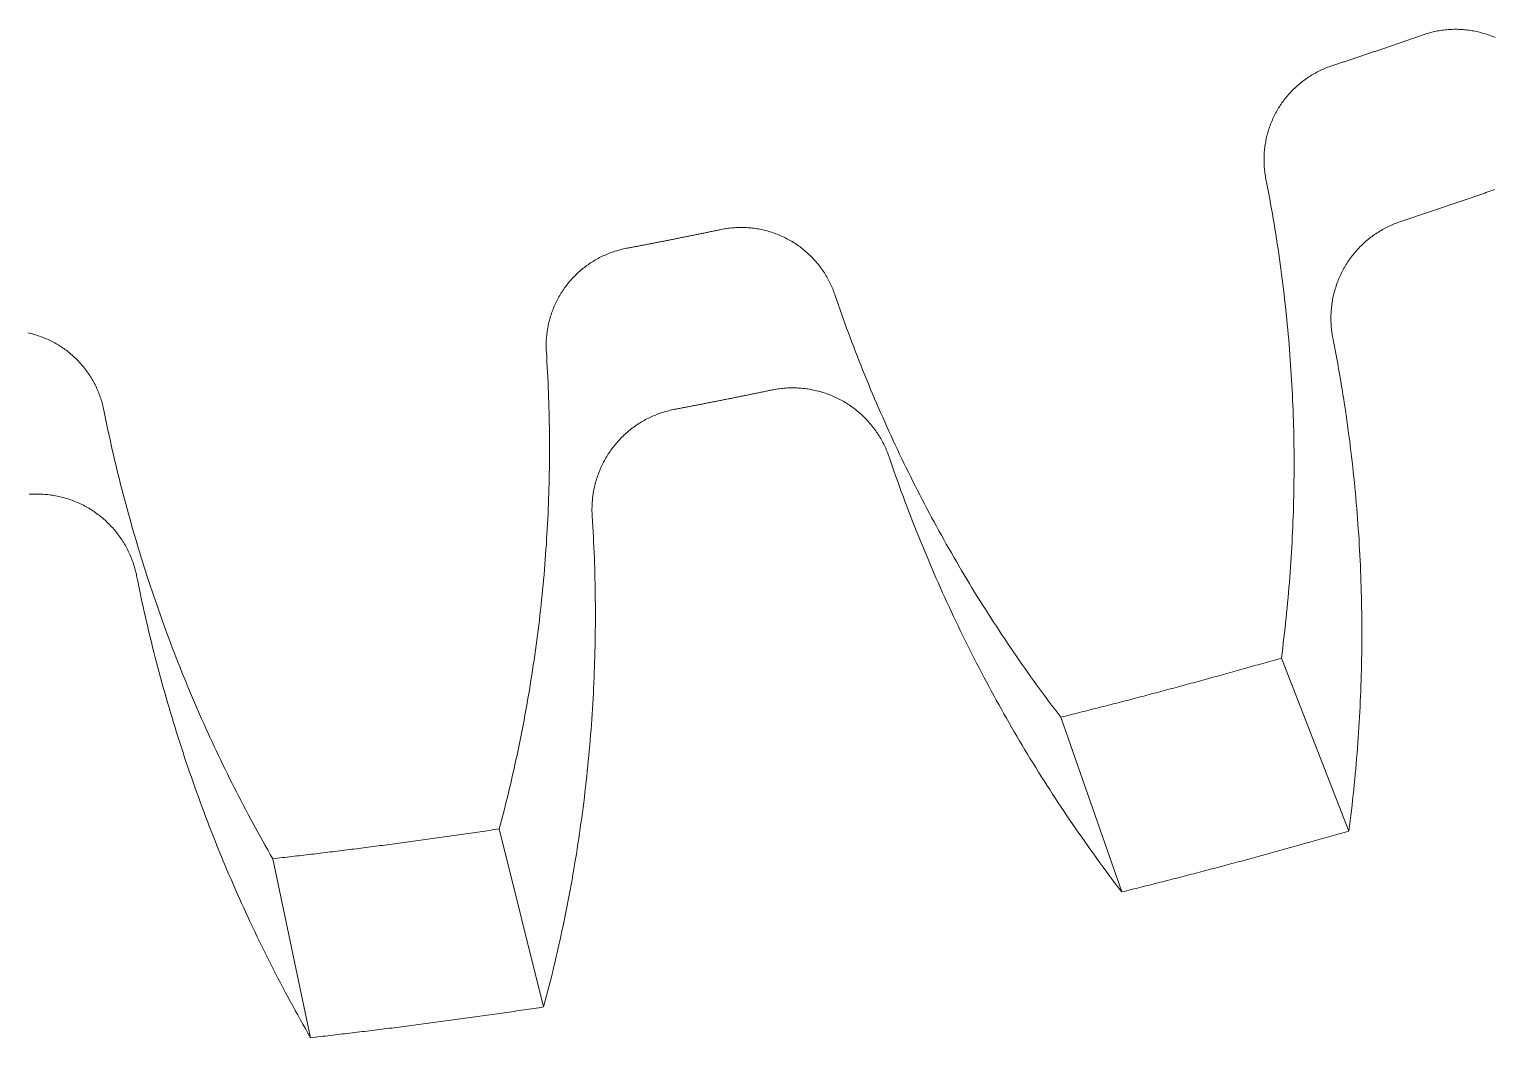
# Model space of a CAD drawing. Header units: millimetres. Extents: x 168.5 to 245.6, y 23.5 to 109.
# Drawn here: x 214.09 to 224.03, y 23.81 to 30.64 of the extents above; entities that cross this region are included whole.
import ezdxf

# ---------------------------------------------------------------- set-up
doc = ezdxf.new("R2010")
doc.units = ezdxf.units.MM
doc.layers.get('0').update_dxf_attribs({"true_color": 0xc2ced6})

# ---------------------------------------------------------------- blocks, each defined once
blk = doc.blocks.new('A$C346350F0')
at = {"color": 0, "linetype": 'Continuous', "lineweight": 0}
for p, q in [((15.5384, -39.8716), (15.9955, -41.0445)), ((14.0432, -40.2722), (14.4563, -41.4569)), ((10.2359, -41.0295), (10.537, -42.2364)), ((8.7012, -41.2315), (8.9571, -42.4444))]:
    blk.add_line(p, q, dxfattribs=at)
for points in [[(15.8809, -35.8577), (15.8875, -35.8555), (15.894, -35.8534), (15.9005, -35.8512), (15.907, -35.8491), (15.9136, -35.8469), (15.9201, -35.8447), (15.9266, -35.8426), (15.9331, -35.8404), (15.9396, -35.8382), (15.9462, -35.8361), (15.9527, -35.8339), (15.9592, -35.8318), (15.9657, -35.8296), (15.9723, -35.8274), (15.9788, -35.8252), (15.9853, -35.8231), (15.9918, -35.8209), (15.9983, -35.8187), (16.0049, -35.8166), (16.0114, -35.8144), (16.0179, -35.8122), (16.0244, -35.81), (16.0309, -35.8078), (16.0374, -35.8057), (16.044, -35.8035), (16.0505, -35.8013), (16.057, -35.7991), (16.0635, -35.7969), (16.07, -35.7947), (16.0765, -35.7926), (16.083, -35.7904), (16.0896, -35.7882), (16.0961, -35.786), (16.1026, -35.7838), (16.1091, -35.7816), (16.1156, -35.7794), (16.1221, -35.7772), (16.1286, -35.775), (16.1351, -35.7728), (16.1417, -35.7706), (16.1482, -35.7684), (16.1547, -35.7662), (16.1612, -35.764), (16.1677, -35.7618), (16.1742, -35.7596), (16.1807, -35.7574), (16.1872, -35.7552), (16.1937, -35.753), (16.2002, -35.7508), (16.2067, -35.7486), (16.2132, -35.7464), (16.2198, -35.7441), (16.2263, -35.7419), (16.2328, -35.7397), (16.2393, -35.7375), (16.2458, -35.7353), (16.2523, -35.7331), (16.2588, -35.7308), (16.2653, -35.7286), (16.2718, -35.7264), (16.2783, -35.7242), (16.2848, -35.7219), (16.2913, -35.7197), (16.2978, -35.7175), (16.3043, -35.7153), (16.3108, -35.713), (16.3173, -35.7108), (16.3238, -35.7086), (16.3303, -35.7063), (16.3368, -35.7041), (16.3433, -35.7019), (16.3498, -35.6996), (16.3563, -35.6974), (16.3628, -35.6951), (16.3693, -35.6929), (16.3758, -35.6907), (16.3823, -35.6884), (16.3888, -35.6862), (16.3953, -35.6839), (16.4017, -35.6817), (16.4082, -35.6794), (16.4147, -35.6772), (16.4212, -35.6749), (16.4277, -35.6727), (16.4342, -35.6704), (16.4407, -35.6682), (16.4472, -35.6659), (16.4537, -35.6637), (16.4602, -35.6614), (16.4667, -35.6591), (16.4732, -35.6569), (16.4796, -35.6546), (16.4861, -35.6524), (16.4926, -35.6501), (16.4991, -35.6478)], [(16.988, -35.6662), (16.9786, -35.6622), (16.9691, -35.6583), (16.9596, -35.6546), (16.95, -35.651), (16.9404, -35.6476), (16.9307, -35.6443), (16.921, -35.6412), (16.9112, -35.6382), (16.9014, -35.6354), (16.8916, -35.6327), (16.8817, -35.6301), (16.8717, -35.6277), (16.8617, -35.6255), (16.8517, -35.6234), (16.8417, -35.6215), (16.8316, -35.6197), (16.8215, -35.6181), (16.8114, -35.6166), (16.8013, -35.6153), (16.7911, -35.6141), (16.781, -35.6131), (16.7708, -35.6123), (16.7606, -35.6116), (16.7504, -35.611), (16.7402, -35.6107), (16.73, -35.6104), (16.7197, -35.6104), (16.7095, -35.6104), (16.6993, -35.6107), (16.6891, -35.6111), (16.6789, -35.6116), (16.6687, -35.6123), (16.6585, -35.6132), (16.6483, -35.6142), (16.6382, -35.6154), (16.628, -35.6167), (16.6179, -35.6182), (16.6078, -35.6198), (16.5978, -35.6216), (16.5878, -35.6236), (16.5777, -35.6257), (16.5678, -35.6279), (16.5578, -35.6303), (16.5479, -35.6328), (16.5381, -35.6355), (16.5283, -35.6384), (16.5185, -35.6414), (16.5088, -35.6445), (16.4991, -35.6478)], [(15.8809, -35.8577), (15.8712, -35.8609), (15.8616, -35.8644), (15.852, -35.8679), (15.8425, -35.8716), (15.8331, -35.8755), (15.8237, -35.8795), (15.8143, -35.8837), (15.805, -35.8879), (15.7958, -35.8924), (15.7867, -35.8969), (15.7776, -35.9016), (15.7686, -35.9065), (15.7597, -35.9115), (15.7509, -35.9166), (15.7421, -35.9218), (15.7334, -35.9272), (15.7248, -35.9327), (15.7163, -35.9384), (15.7078, -35.9442), (15.6995, -35.9501), (15.6913, -35.9561), (15.6831, -35.9623), (15.675, -35.9685), (15.6671, -35.9749), (15.6592, -35.9815), (15.6514, -35.9881), (15.6438, -35.9949), (15.6362, -36.0017), (15.6288, -36.0087), (15.6214, -36.0158), (15.6142, -36.023), (15.607, -36.0304), (15.6, -36.0378), (15.5931, -36.0453), (15.5863, -36.053), (15.5797, -36.0607), (15.5731, -36.0686), (15.5667, -36.0765), (15.5604, -36.0845), (15.5542, -36.0927), (15.5481, -36.1009), (15.5422, -36.1092), (15.5364, -36.1176), (15.5307, -36.1261), (15.5252, -36.1347), (15.5198, -36.1434), (15.5145, -36.1521), (15.5093, -36.161), (15.5043, -36.1699), (15.4994, -36.1788), (15.4947, -36.1879), (15.4901, -36.197), (15.4856, -36.2062), (15.4813, -36.2155), (15.4771, -36.2248), (15.4731, -36.2342), (15.4692, -36.2436), (15.4655, -36.2531), (15.4619, -36.2627), (15.4584, -36.2723), (15.4551, -36.282), (15.4519, -36.2917), (15.4489, -36.3015), (15.446, -36.3113), (15.4433, -36.3211), (15.4408, -36.331), (15.4384, -36.341), (15.4361, -36.3509), (15.434, -36.3609), (15.432, -36.371), (15.4302, -36.381), (15.4286, -36.3911), (15.4271, -36.4012), (15.4257, -36.4113), (15.4246, -36.4215), (15.4235, -36.4317), (15.4226, -36.4418), (15.4219, -36.452), (15.4214, -36.4622), (15.421, -36.4724), (15.4207, -36.4827), (15.4206, -36.4929), (15.4207, -36.5031), (15.4209, -36.5133), (15.4212, -36.5235), (15.4218, -36.5337), (15.4224, -36.5439), (15.4233, -36.5541), (15.4243, -36.5643), (15.4254, -36.5744), (15.4267, -36.5846), (15.4282, -36.5947), (15.4298, -36.6048), (15.4315, -36.6149), (15.4335, -36.6249)], [(15.5384, -39.8716), (15.5429, -39.8376), (15.5472, -39.8035), (15.5514, -39.7694), (15.5555, -39.7353), (15.5595, -39.7012), (15.5633, -39.667), (15.5671, -39.6329), (15.5707, -39.5987), (15.5742, -39.5646), (15.5776, -39.5304), (15.5809, -39.4962), (15.584, -39.462), (15.5871, -39.4278), (15.59, -39.3936), (15.5928, -39.3593), (15.5954, -39.3251), (15.598, -39.2908), (15.6005, -39.2566), (15.6028, -39.2223), (15.605, -39.188), (15.6071, -39.1537), (15.609, -39.1195), (15.6109, -39.0852), (15.6126, -39.0509), (15.6142, -39.0165), (15.6157, -38.9822), (15.6171, -38.9479), (15.6184, -38.9136), (15.6195, -38.8793), (15.6205, -38.8449), (15.6214, -38.8106), (15.6222, -38.7763), (15.6229, -38.7419), (15.6234, -38.7076), (15.6239, -38.6732), (15.6242, -38.6389), (15.6244, -38.6045), (15.6245, -38.5702), (15.6244, -38.5358), (15.6242, -38.5015), (15.624, -38.4671), (15.6236, -38.4328), (15.6231, -38.3985), (15.6224, -38.3641), (15.6217, -38.3298), (15.6208, -38.2954), (15.6198, -38.2611), (15.6187, -38.2268), (15.6175, -38.1924), (15.6161, -38.1581), (15.6146, -38.1238), (15.6131, -38.0895), (15.6114, -38.0552), (15.6095, -38.0209), (15.6076, -37.9866), (15.6055, -37.9523), (15.6034, -37.918), (15.6011, -37.8838), (15.5987, -37.8495), (15.5961, -37.8153), (15.5935, -37.781), (15.5907, -37.7468), (15.5878, -37.7125), (15.5848, -37.6783), (15.5817, -37.6441), (15.5785, -37.6099), (15.5751, -37.5757), (15.5716, -37.5416), (15.5681, -37.5074), (15.5643, -37.4733), (15.5605, -37.4391), (15.5566, -37.405), (15.5525, -37.3709), (15.5483, -37.3368), (15.544, -37.3027), (15.5396, -37.2687), (15.5351, -37.2346), (15.5304, -37.2006), (15.5257, -37.1666), (15.5208, -37.1326), (15.5158, -37.0986), (15.5107, -37.0646), (15.5054, -37.0307), (15.5001, -36.9968), (15.4946, -36.9629), (15.489, -36.929), (15.4833, -36.8951), (15.4775, -36.8613), (15.4715, -36.8274), (15.4655, -36.7936), (15.4593, -36.7598), (15.453, -36.7261), (15.4466, -36.6923), (15.4401, -36.6586), (15.4335, -36.6249)], [(16.3481, -36.9125), (16.3548, -36.9103), (16.3615, -36.9081), (16.3682, -36.9058), (16.375, -36.9036), (16.3817, -36.9014), (16.3884, -36.8992), (16.3951, -36.8969), (16.4018, -36.8947), (16.4085, -36.8925), (16.4153, -36.8903), (16.422, -36.888), (16.4287, -36.8858), (16.4354, -36.8836), (16.4421, -36.8813), (16.4488, -36.8791), (16.4555, -36.8769), (16.4622, -36.8746), (16.469, -36.8724), (16.4757, -36.8702), (16.4824, -36.8679), (16.4891, -36.8657), (16.4958, -36.8634), (16.5025, -36.8612), (16.5092, -36.859), (16.5159, -36.8567), (16.5226, -36.8545), (16.5293, -36.8522), (16.536, -36.85), (16.5427, -36.8477), (16.5495, -36.8455), (16.5562, -36.8432), (16.5629, -36.841), (16.5696, -36.8387), (16.5763, -36.8364), (16.583, -36.8342), (16.5897, -36.8319), (16.5964, -36.8297), (16.6031, -36.8274), (16.6098, -36.8251), (16.6165, -36.8229), (16.6232, -36.8206), (16.6299, -36.8183), (16.6366, -36.8161), (16.6433, -36.8138), (16.65, -36.8115), (16.6567, -36.8093), (16.6634, -36.807), (16.6701, -36.8047), (16.6768, -36.8024), (16.6835, -36.8002), (16.6902, -36.7979), (16.6969, -36.7956), (16.7036, -36.7933), (16.7103, -36.7911), (16.717, -36.7888), (16.7237, -36.7865), (16.7304, -36.7842), (16.7371, -36.7819), (16.7438, -36.7796), (16.7504, -36.7773), (16.7571, -36.7751), (16.7638, -36.7728), (16.7705, -36.7705), (16.7772, -36.7682), (16.7839, -36.7659), (16.7906, -36.7636), (16.7973, -36.7613), (16.804, -36.759), (16.8107, -36.7567), (16.8174, -36.7544), (16.824, -36.7521), (16.8307, -36.7498), (16.8374, -36.7475), (16.8441, -36.7452), (16.8508, -36.7429), (16.8575, -36.7406), (16.8642, -36.7383), (16.8709, -36.7359), (16.8775, -36.7336), (16.8842, -36.7313), (16.8909, -36.729), (16.8976, -36.7267), (16.9043, -36.7244), (16.911, -36.7221), (16.9177, -36.7197), (16.9243, -36.7174), (16.931, -36.7151), (16.9377, -36.7128), (16.9444, -36.7104), (16.9511, -36.7081), (16.9577, -36.7058), (16.9644, -36.7035), (16.9711, -36.7011), (16.9778, -36.6988), (16.9845, -36.6965)], [(12.5108, -37.408), (12.5075, -37.3983), (12.504, -37.3887), (12.5003, -37.3792), (12.4965, -37.3697), (12.4926, -37.3602), (12.4885, -37.3509), (12.4843, -37.3416), (12.4799, -37.3323), (12.4754, -37.3232), (12.4707, -37.3141), (12.466, -37.305), (12.461, -37.2961), (12.456, -37.2872), (12.4508, -37.2784), (12.4455, -37.2697), (12.44, -37.261), (12.4344, -37.2525), (12.4287, -37.244), (12.4228, -37.2356), (12.4169, -37.2273), (12.4108, -37.2192), (12.4045, -37.211), (12.3982, -37.203), (12.3917, -37.1951), (12.3851, -37.1873), (12.3784, -37.1796), (12.3716, -37.172), (12.3646, -37.1645), (12.3576, -37.1571), (12.3504, -37.1498), (12.3431, -37.1426), (12.3358, -37.1356), (12.3283, -37.1286), (12.3207, -37.1218), (12.313, -37.1151), (12.3052, -37.1085), (12.2973, -37.102), (12.2893, -37.0956), (12.2812, -37.0894), (12.273, -37.0833), (12.2647, -37.0773), (12.2563, -37.0714), (12.2479, -37.0657), (12.2393, -37.0601), (12.2307, -37.0546), (12.222, -37.0493), (12.2132, -37.0441), (12.2043, -37.039), (12.1954, -37.0341), (12.1863, -37.0293), (12.1772, -37.0246), (12.1681, -37.0201), (12.1588, -37.0157), (12.1495, -37.0115), (12.1402, -37.0074), (12.1308, -37.0034), (12.1213, -36.9996), (12.1117, -36.996), (12.1021, -36.9924), (12.0925, -36.9891), (12.0828, -36.9859), (12.0731, -36.9828), (12.0633, -36.9798), (12.0534, -36.9771), (12.0436, -36.9744), (12.0336, -36.972), (12.0237, -36.9696), (12.0137, -36.9675), (12.0037, -36.9654), (11.9936, -36.9636), (11.9836, -36.9619), (11.9735, -36.9603), (11.9633, -36.9589), (11.9532, -36.9576), (11.943, -36.9565), (11.9329, -36.9556), (11.9227, -36.9548), (11.9125, -36.9542), (11.9023, -36.9537), (11.8921, -36.9534), (11.8818, -36.9532), (11.8716, -36.9532), (11.8614, -36.9534), (11.8512, -36.9537), (11.841, -36.9541), (11.8308, -36.9547), (11.8206, -36.9555), (11.8104, -36.9564), (11.8002, -36.9575), (11.7901, -36.9587), (11.78, -36.9601), (11.7699, -36.9617), (11.7598, -36.9634), (11.7497, -36.9652), (11.7397, -36.9672)], [(16.3481, -36.9125), (16.3381, -36.9159), (16.3282, -36.9194), (16.3184, -36.9231), (16.3086, -36.9269), (16.2988, -36.9308), (16.2891, -36.935), (16.2795, -36.9392), (16.27, -36.9436), (16.2605, -36.9482), (16.2511, -36.9529), (16.2417, -36.9578), (16.2325, -36.9627), (16.2233, -36.9679), (16.2142, -36.9731), (16.2052, -36.9785), (16.1962, -36.9841), (16.1874, -36.9898), (16.1786, -36.9956), (16.1699, -37.0015), (16.1613, -37.0076), (16.1528, -37.0138), (16.1444, -37.0201), (16.1361, -37.0266), (16.1279, -37.0332), (16.1198, -37.0399), (16.1118, -37.0467), (16.104, -37.0537), (16.0962, -37.0608), (16.0885, -37.068), (16.0809, -37.0753), (16.0735, -37.0827), (16.0661, -37.0903), (16.0589, -37.0979), (16.0518, -37.1057), (16.0448, -37.1135), (16.038, -37.1215), (16.0312, -37.1296), (16.0246, -37.1377), (16.0181, -37.146), (16.0117, -37.1544), (16.0055, -37.1629), (15.9994, -37.1714), (15.9934, -37.1801), (15.9876, -37.1888), (15.9819, -37.1977), (15.9763, -37.2066), (15.9709, -37.2156), (15.9656, -37.2247), (15.9604, -37.2339), (15.9554, -37.2431), (15.9505, -37.2524), (15.9458, -37.2618), (15.9412, -37.2713), (15.9367, -37.2808), (15.9324, -37.2904), (15.9283, -37.3001), (15.9243, -37.3098), (15.9204, -37.3196), (15.9167, -37.3294), (15.9131, -37.3393), (15.9097, -37.3493), (15.9065, -37.3593), (15.9034, -37.3693), (15.9004, -37.3794), (15.8976, -37.3896), (15.895, -37.3998), (15.8925, -37.41), (15.8902, -37.4202), (15.888, -37.4305), (15.886, -37.4409), (15.8841, -37.4512), (15.8824, -37.4616), (15.8809, -37.472), (15.8795, -37.4824), (15.8783, -37.4929), (15.8772, -37.5034), (15.8763, -37.5138), (15.8756, -37.5243), (15.875, -37.5348), (15.8746, -37.5453), (15.8743, -37.5559), (15.8742, -37.5664), (15.8743, -37.5769), (15.8745, -37.5874), (15.8749, -37.5979), (15.8754, -37.6084), (15.8761, -37.6189), (15.877, -37.6294), (15.878, -37.6399), (15.8792, -37.6503), (15.8805, -37.6608), (15.882, -37.6712), (15.8837, -37.6816), (15.8855, -37.6919), (15.8875, -37.7023)], [(11.0994, -37.0946), (11.1061, -37.0933), (11.1129, -37.092), (11.1196, -37.0907), (11.1264, -37.0895), (11.1331, -37.0882), (11.1399, -37.0869), (11.1466, -37.0856), (11.1534, -37.0843), (11.1601, -37.083), (11.1669, -37.0817), (11.1736, -37.0804), (11.1804, -37.0791), (11.1871, -37.0778), (11.1939, -37.0765), (11.2006, -37.0752), (11.2074, -37.0739), (11.2141, -37.0726), (11.2209, -37.0713), (11.2276, -37.07), (11.2344, -37.0687), (11.2411, -37.0674), (11.2479, -37.0661), (11.2546, -37.0648), (11.2614, -37.0635), (11.2681, -37.0622), (11.2749, -37.0608), (11.2816, -37.0595), (11.2883, -37.0582), (11.2951, -37.0569), (11.3018, -37.0556), (11.3086, -37.0543), (11.3153, -37.0529), (11.3221, -37.0516), (11.3288, -37.0503), (11.3356, -37.049), (11.3423, -37.0476), (11.349, -37.0463), (11.3558, -37.045), (11.3625, -37.0437), (11.3693, -37.0423), (11.376, -37.041), (11.3828, -37.0397), (11.3895, -37.0383), (11.3962, -37.037), (11.403, -37.0356), (11.4097, -37.0343), (11.4165, -37.033), (11.4232, -37.0316), (11.4299, -37.0303), (11.4367, -37.0289), (11.4434, -37.0276), (11.4502, -37.0263), (11.4569, -37.0249), (11.4636, -37.0236), (11.4704, -37.0222), (11.4771, -37.0209), (11.4839, -37.0195), (11.4906, -37.0182), (11.4973, -37.0168), (11.5041, -37.0154), (11.5108, -37.0141), (11.5175, -37.0127), (11.5243, -37.0114), (11.531, -37.01), (11.5378, -37.0086), (11.5445, -37.0073), (11.5512, -37.0059), (11.558, -37.0046), (11.5647, -37.0032), (11.5714, -37.0018), (11.5782, -37.0005), (11.5849, -36.9991), (11.5916, -36.9977), (11.5984, -36.9963), (11.6051, -36.995), (11.6118, -36.9936), (11.6186, -36.9922), (11.6253, -36.9908), (11.632, -36.9895), (11.6388, -36.9881), (11.6455, -36.9867), (11.6522, -36.9853), (11.659, -36.9839), (11.6657, -36.9825), (11.6724, -36.9812), (11.6792, -36.9798), (11.6859, -36.9784), (11.6926, -36.977), (11.6993, -36.9756), (11.7061, -36.9742), (11.7128, -36.9728), (11.7195, -36.9714), (11.7263, -36.97), (11.733, -36.9686), (11.7397, -36.9672)], [(11.0994, -37.0946), (11.0894, -37.0966), (11.0794, -37.0987), (11.0694, -37.101), (11.0595, -37.1034), (11.0496, -37.106), (11.0398, -37.1088), (11.03, -37.1117), (11.0202, -37.1147), (11.0105, -37.1179), (11.0008, -37.1212), (10.9912, -37.1247), (10.9817, -37.1283), (10.9722, -37.1321), (10.9627, -37.136), (10.9534, -37.1401), (10.944, -37.1443), (10.9348, -37.1486), (10.9256, -37.1531), (10.9165, -37.1578), (10.9075, -37.1625), (10.8985, -37.1674), (10.8896, -37.1725), (10.8808, -37.1776), (10.872, -37.1829), (10.8634, -37.1884), (10.8548, -37.1939), (10.8463, -37.1996), (10.838, -37.2055), (10.8296, -37.2114), (10.8214, -37.2175), (10.8133, -37.2237), (10.8053, -37.2301), (10.7974, -37.2365), (10.7895, -37.2431), (10.7818, -37.2498), (10.7742, -37.2566), (10.7667, -37.2635), (10.7593, -37.2705), (10.752, -37.2777), (10.7448, -37.2849), (10.7377, -37.2923), (10.7307, -37.2998), (10.7239, -37.3074), (10.7171, -37.315), (10.7105, -37.3228), (10.704, -37.3307), (10.6976, -37.3387), (10.6914, -37.3468), (10.6852, -37.355), (10.6792, -37.3632), (10.6733, -37.3716), (10.6676, -37.38), (10.662, -37.3886), (10.6565, -37.3972), (10.6511, -37.4059), (10.6459, -37.4147), (10.6408, -37.4235), (10.6358, -37.4325), (10.631, -37.4415), (10.6263, -37.4505), (10.6218, -37.4597), (10.6174, -37.4689), (10.6131, -37.4782), (10.609, -37.4876), (10.605, -37.497), (10.6012, -37.5064), (10.5975, -37.516), (10.594, -37.5256), (10.5906, -37.5352), (10.5873, -37.5449), (10.5842, -37.5546), (10.5813, -37.5644), (10.5785, -37.5742), (10.5758, -37.5841), (10.5733, -37.594), (10.571, -37.604), (10.5688, -37.6139), (10.5667, -37.624), (10.5648, -37.634), (10.5631, -37.6441), (10.5615, -37.6542), (10.5601, -37.6643), (10.5588, -37.6744), (10.5577, -37.6846), (10.5567, -37.6948), (10.5559, -37.7049), (10.5552, -37.7151), (10.5547, -37.7253), (10.5544, -37.7356), (10.5542, -37.7458), (10.5542, -37.756), (10.5543, -37.7662), (10.5546, -37.7764), (10.555, -37.7866), (10.5556, -37.7968)], [(12.5108, -37.408), (12.5219, -37.4405), (12.5332, -37.4729), (12.5445, -37.5053), (12.5559, -37.5377), (12.5675, -37.5701), (12.5791, -37.6024), (12.5909, -37.6347), (12.6028, -37.6669), (12.6148, -37.6991), (12.6269, -37.7312), (12.6391, -37.7633), (12.6514, -37.7954), (12.6639, -37.8274), (12.6764, -37.8594), (12.6891, -37.8913), (12.7018, -37.9232), (12.7147, -37.955), (12.7277, -37.9868), (12.7408, -38.0186), (12.754, -38.0503), (12.7673, -38.0819), (12.7807, -38.1136), (12.7943, -38.1451), (12.8079, -38.1767), (12.8217, -38.2081), (12.8355, -38.2396), (12.8495, -38.2709), (12.8636, -38.3023), (12.8777, -38.3335), (12.892, -38.3648), (12.9064, -38.396), (12.9209, -38.4271), (12.9356, -38.4582), (12.9503, -38.4892), (12.9651, -38.5202), (12.98, -38.5511), (12.9951, -38.582), (13.0102, -38.6128), (13.0255, -38.6436), (13.0408, -38.6743), (13.0563, -38.705), (13.0719, -38.7356), (13.0876, -38.7662), (13.1033, -38.7967), (13.1192, -38.8271), (13.1352, -38.8575), (13.1513, -38.8879), (13.1675, -38.9181), (13.1838, -38.9484), (13.2002, -38.9785), (13.2168, -39.0087), (13.2334, -39.0387), (13.2501, -39.0687), (13.2669, -39.0987), (13.2839, -39.1286), (13.3009, -39.1584), (13.318, -39.1882), (13.3353, -39.2179), (13.3526, -39.2475), (13.37, -39.2771), (13.3876, -39.3066), (13.4052, -39.3361), (13.423, -39.3655), (13.4408, -39.3948), (13.4588, -39.4241), (13.4768, -39.4534), (13.495, -39.4825), (13.5132, -39.5116), (13.5316, -39.5406), (13.55, -39.5696), (13.5686, -39.5985), (13.5872, -39.6274), (13.606, -39.6561), (13.6248, -39.6848), (13.6438, -39.7135), (13.6628, -39.7421), (13.682, -39.7706), (13.7012, -39.799), (13.7206, -39.8274), (13.74, -39.8557), (13.7596, -39.884), (13.7792, -39.9122), (13.7989, -39.9403), (13.8188, -39.9683), (13.8387, -39.9963), (13.8587, -40.0242), (13.8788, -40.0521), (13.899, -40.0798), (13.9193, -40.1075), (13.9398, -40.1352), (13.9603, -40.1627), (13.9809, -40.1902), (14.0015, -40.2176), (14.0223, -40.245), (14.0432, -40.2722)], [(7.5558, -38.1917), (7.5537, -38.1817), (7.5515, -38.1717), (7.5491, -38.1618), (7.5466, -38.1519), (7.5439, -38.142), (7.5411, -38.1322), (7.5381, -38.1224), (7.535, -38.1127), (7.5317, -38.103), (7.5283, -38.0934), (7.5247, -38.0838), (7.521, -38.0743), (7.5171, -38.0648), (7.5131, -38.0554), (7.509, -38.0461), (7.5047, -38.0368), (7.5003, -38.0276), (7.4957, -38.0185), (7.491, -38.0094), (7.4862, -38.0004), (7.4812, -37.9915), (7.4761, -37.9826), (7.4708, -37.9739), (7.4654, -37.9652), (7.4599, -37.9566), (7.4543, -37.9481), (7.4485, -37.9396), (7.4426, -37.9313), (7.4366, -37.923), (7.4304, -37.9149), (7.4241, -37.9068), (7.4177, -37.8988), (7.4112, -37.891), (7.4046, -37.8832), (7.3978, -37.8755), (7.391, -37.868), (7.384, -37.8605), (7.3769, -37.8532), (7.3697, -37.8459), (7.3623, -37.8388), (7.3549, -37.8318), (7.3474, -37.8249), (7.3397, -37.8181), (7.332, -37.8114), (7.3241, -37.8049), (7.3162, -37.7984), (7.3082, -37.7921), (7.3, -37.7859), (7.2918, -37.7799), (7.2835, -37.774), (7.2751, -37.7681), (7.2666, -37.7625), (7.258, -37.7569), (7.2493, -37.7515), (7.2406, -37.7462), (7.2317, -37.7411), (7.2228, -37.7361), (7.2139, -37.7312), (7.2048, -37.7264), (7.1957, -37.7218), (7.1865, -37.7174), (7.1772, -37.713), (7.1679, -37.7089), (7.1585, -37.7048), (7.1491, -37.7009), (7.1396, -37.6972), (7.13, -37.6936), (7.1204, -37.6901), (7.1107, -37.6868), (7.101, -37.6836), (7.0912, -37.6806), (7.0814, -37.6778), (7.0716, -37.6751), (7.0617, -37.6725), (7.0518, -37.6701), (7.0418, -37.6678)], [(15.9955, -41.0445), (16.0001, -41.0094), (16.0046, -40.9744), (16.0089, -40.9393), (16.0131, -40.9042), (16.0172, -40.869), (16.0212, -40.8339), (16.025, -40.7988), (16.0288, -40.7636), (16.0324, -40.7284), (16.0358, -40.6932), (16.0392, -40.6581), (16.0425, -40.6228), (16.0456, -40.5876), (16.0486, -40.5524), (16.0515, -40.5172), (16.0542, -40.4819), (16.0569, -40.4466), (16.0594, -40.4114), (16.0618, -40.3761), (16.064, -40.3408), (16.0662, -40.3055), (16.0682, -40.2702), (16.0701, -40.2349), (16.0719, -40.1996), (16.0736, -40.1643), (16.0751, -40.129), (16.0765, -40.0936), (16.0778, -40.0583), (16.079, -40.023), (16.08, -39.9876), (16.081, -39.9523), (16.0818, -39.9169), (16.0825, -39.8816), (16.083, -39.8462), (16.0835, -39.8109), (16.0838, -39.7755), (16.084, -39.7402), (16.0841, -39.7048), (16.084, -39.6694), (16.0839, -39.6341), (16.0836, -39.5987), (16.0832, -39.5634), (16.0826, -39.528), (16.082, -39.4927), (16.0812, -39.4573), (16.0803, -39.422), (16.0793, -39.3866), (16.0781, -39.3513), (16.0769, -39.3159), (16.0755, -39.2806), (16.074, -39.2453), (16.0723, -39.21), (16.0706, -39.1747), (16.0687, -39.1393), (16.0667, -39.104), (16.0646, -39.0688), (16.0624, -39.0335), (16.06, -38.9982), (16.0575, -38.9629), (16.0549, -38.9277), (16.0522, -38.8924), (16.0493, -38.8572), (16.0464, -38.8219), (16.0433, -38.7867), (16.0401, -38.7515), (16.0367, -38.7163), (16.0333, -38.6811), (16.0297, -38.6459), (16.026, -38.6108), (16.0222, -38.5756), (16.0183, -38.5405), (16.0142, -38.5054), (16.01, -38.4702), (16.0057, -38.4351), (16.0013, -38.4001), (15.9967, -38.365), (15.9921, -38.33), (15.9873, -38.2949), (15.9824, -38.2599), (15.9773, -38.2249), (15.9722, -38.1899), (15.9669, -38.155), (15.9615, -38.12), (15.956, -38.0851), (15.9504, -38.0502), (15.9446, -38.0153), (15.9388, -37.9804), (15.9328, -37.9456), (15.9267, -37.9108), (15.9204, -37.876), (15.9141, -37.8412), (15.9076, -37.8064), (15.901, -37.7717), (15.8943, -37.737), (15.8875, -37.7023)], [(10.2359, -41.0295), (10.2447, -40.9963), (10.2535, -40.9631), (10.2621, -40.9298), (10.2706, -40.8966), (10.279, -40.8633), (10.2873, -40.8299), (10.2955, -40.7966), (10.3035, -40.7632), (10.3114, -40.7298), (10.3193, -40.6963), (10.327, -40.6628), (10.3346, -40.6293), (10.342, -40.5958), (10.3494, -40.5623), (10.3566, -40.5287), (10.3638, -40.4951), (10.3708, -40.4615), (10.3777, -40.4278), (10.3844, -40.3941), (10.3911, -40.3604), (10.3976, -40.3267), (10.4041, -40.293), (10.4104, -40.2592), (10.4166, -40.2254), (10.4227, -40.1916), (10.4286, -40.1578), (10.4345, -40.124), (10.4402, -40.0901), (10.4458, -40.0562), (10.4513, -40.0223), (10.4567, -39.9884), (10.4619, -39.9544), (10.4671, -39.9205), (10.4721, -39.8865), (10.477, -39.8525), (10.4818, -39.8185), (10.4865, -39.7845), (10.4911, -39.7504), (10.4955, -39.7164), (10.4998, -39.6823), (10.504, -39.6482), (10.5081, -39.6141), (10.5121, -39.58), (10.5159, -39.5459), (10.5197, -39.5117), (10.5233, -39.4776), (10.5268, -39.4434), (10.5302, -39.4092), (10.5334, -39.375), (10.5366, -39.3408), (10.5396, -39.3066), (10.5425, -39.2724), (10.5453, -39.2381), (10.548, -39.2039), (10.5505, -39.1696), (10.5529, -39.1354), (10.5553, -39.1011), (10.5575, -39.0668), (10.5595, -39.0325), (10.5615, -38.9983), (10.5634, -38.964), (10.5651, -38.9297), (10.5667, -38.8953), (10.5682, -38.861), (10.5695, -38.8267), (10.5708, -38.7924), (10.5719, -38.7581), (10.573, -38.7237), (10.5738, -38.6894), (10.5746, -38.6551), (10.5753, -38.6207), (10.5758, -38.5864), (10.5763, -38.552), (10.5766, -38.5177), (10.5767, -38.4833), (10.5768, -38.449), (10.5768, -38.4146), (10.5766, -38.3803), (10.5763, -38.3459), (10.5759, -38.3116), (10.5754, -38.2773), (10.5747, -38.2429), (10.574, -38.2086), (10.5731, -38.1742), (10.5721, -38.1399), (10.571, -38.1056), (10.5697, -38.0713), (10.5684, -38.0369), (10.5669, -38.0026), (10.5653, -37.9683), (10.5636, -37.934), (10.5618, -37.8997), (10.5598, -37.8654), (10.5578, -37.8311), (10.5556, -37.7968)], [(12.8789, -38.5084), (12.8754, -38.4984), (12.8718, -38.4886), (12.868, -38.4787), (12.8641, -38.469), (12.8601, -38.4593), (12.8559, -38.4496), (12.8515, -38.44), (12.847, -38.4305), (12.8424, -38.4211), (12.8376, -38.4117), (12.8327, -38.4024), (12.8276, -38.3932), (12.8224, -38.3841), (12.817, -38.375), (12.8116, -38.366), (12.8059, -38.3571), (12.8002, -38.3483), (12.7943, -38.3396), (12.7883, -38.331), (12.7821, -38.3225), (12.7758, -38.314), (12.7694, -38.3057), (12.7629, -38.2974), (12.7562, -38.2893), (12.7494, -38.2812), (12.7425, -38.2733), (12.7355, -38.2655), (12.7284, -38.2578), (12.7211, -38.2502), (12.7137, -38.2427), (12.7062, -38.2353), (12.6986, -38.228), (12.6909, -38.2208), (12.6831, -38.2138), (12.6752, -38.2069), (12.6671, -38.2001), (12.659, -38.1934), (12.6508, -38.1869), (12.6424, -38.1805), (12.634, -38.1742), (12.6255, -38.168), (12.6169, -38.162), (12.6082, -38.1561), (12.5994, -38.1503), (12.5905, -38.1447), (12.5815, -38.1392), (12.5725, -38.1338), (12.5633, -38.1286), (12.5541, -38.1235), (12.5448, -38.1186), (12.5355, -38.1138), (12.526, -38.1091), (12.5165, -38.1046), (12.5069, -38.1002), (12.4973, -38.096), (12.4876, -38.092), (12.4778, -38.088), (12.468, -38.0843), (12.4582, -38.0806), (12.4482, -38.0772), (12.4382, -38.0739), (12.4282, -38.0707), (12.4181, -38.0677), (12.408, -38.0648), (12.3978, -38.0621), (12.3876, -38.0596), (12.3774, -38.0572), (12.3671, -38.0549), (12.3568, -38.0528), (12.3465, -38.0509), (12.3361, -38.0492), (12.3257, -38.0476), (12.3153, -38.0461), (12.3048, -38.0448), (12.2944, -38.0437), (12.2839, -38.0427), (12.2734, -38.0419), (12.2629, -38.0413), (12.2524, -38.0408), (12.2419, -38.0404), (12.2314, -38.0403), (12.2208, -38.0403), (12.2103, -38.0404), (12.1998, -38.0407), (12.1893, -38.0412), (12.1788, -38.0418), (12.1683, -38.0426), (12.1578, -38.0436), (12.1474, -38.0447), (12.1369, -38.046), (12.1265, -38.0474), (12.1161, -38.049), (12.1057, -38.0507), (12.0954, -38.0526), (12.0851, -38.0547)], [(11.4259, -38.1858), (11.4328, -38.1845), (11.4398, -38.1832), (11.4467, -38.1818), (11.4537, -38.1805), (11.4606, -38.1792), (11.4676, -38.1779), (11.4745, -38.1765), (11.4815, -38.1752), (11.4884, -38.1739), (11.4954, -38.1725), (11.5023, -38.1712), (11.5093, -38.1699), (11.5162, -38.1685), (11.5232, -38.1672), (11.5301, -38.1659), (11.5371, -38.1645), (11.544, -38.1632), (11.551, -38.1618), (11.5579, -38.1605), (11.5649, -38.1591), (11.5718, -38.1578), (11.5787, -38.1565), (11.5857, -38.1551), (11.5926, -38.1538), (11.5996, -38.1524), (11.6065, -38.151), (11.6135, -38.1497), (11.6204, -38.1483), (11.6274, -38.147), (11.6343, -38.1456), (11.6412, -38.1443), (11.6482, -38.1429), (11.6551, -38.1415), (11.6621, -38.1402), (11.669, -38.1388), (11.676, -38.1375), (11.6829, -38.1361), (11.6898, -38.1347), (11.6968, -38.1334), (11.7037, -38.132), (11.7107, -38.1306), (11.7176, -38.1292), (11.7245, -38.1279), (11.7315, -38.1265), (11.7384, -38.1251), (11.7454, -38.1237), (11.7523, -38.1224), (11.7592, -38.121), (11.7662, -38.1196), (11.7731, -38.1182), (11.78, -38.1168), (11.787, -38.1154), (11.7939, -38.1141), (11.8009, -38.1127), (11.8078, -38.1113), (11.8147, -38.1099), (11.8217, -38.1085), (11.8286, -38.1071), (11.8355, -38.1057), (11.8425, -38.1043), (11.8494, -38.1029), (11.8563, -38.1015), (11.8633, -38.1001), (11.8702, -38.0987), (11.8772, -38.0973), (11.8841, -38.0959), (11.891, -38.0945), (11.898, -38.0931), (11.9049, -38.0917), (11.9118, -38.0903), (11.9188, -38.0889), (11.9257, -38.0875), (11.9326, -38.0861), (11.9396, -38.0847), (11.9465, -38.0832), (11.9534, -38.0818), (11.9603, -38.0804), (11.9673, -38.079), (11.9742, -38.0776), (11.9811, -38.0761), (11.9881, -38.0747), (11.995, -38.0733), (12.0019, -38.0719), (12.0089, -38.0705), (12.0158, -38.069), (12.0227, -38.0676), (12.0296, -38.0662), (12.0366, -38.0647), (12.0435, -38.0633), (12.0504, -38.0619), (12.0574, -38.0604), (12.0643, -38.059), (12.0712, -38.0576), (12.0781, -38.0561), (12.0851, -38.0547)], [(7.5558, -38.1917), (7.5625, -38.2254), (7.5694, -38.2591), (7.5764, -38.2927), (7.5835, -38.3263), (7.5908, -38.3599), (7.5981, -38.3934), (7.6056, -38.4269), (7.6131, -38.4604), (7.6208, -38.4939), (7.6286, -38.5274), (7.6365, -38.5608), (7.6446, -38.5942), (7.6527, -38.6276), (7.661, -38.6609), (7.6694, -38.6942), (7.6779, -38.7275), (7.6865, -38.7607), (7.6952, -38.794), (7.7041, -38.8271), (7.713, -38.8603), (7.7221, -38.8934), (7.7313, -38.9265), (7.7406, -38.9596), (7.75, -38.9926), (7.7595, -39.0256), (7.7691, -39.0586), (7.7789, -39.0915), (7.7887, -39.1244), (7.7987, -39.1573), (7.8088, -39.1901), (7.819, -39.2229), (7.8293, -39.2557), (7.8398, -39.2884), (7.8503, -39.3211), (7.861, -39.3537), (7.8717, -39.3864), (7.8826, -39.4189), (7.8936, -39.4515), (7.9047, -39.484), (7.916, -39.5164), (7.9273, -39.5489), (7.9387, -39.5813), (7.9503, -39.6136), (7.9619, -39.6459), (7.9737, -39.6782), (7.9856, -39.7104), (7.9976, -39.7426), (8.0097, -39.7747), (8.0219, -39.8068), (8.0343, -39.8389), (8.0467, -39.8709), (8.0593, -39.9029), (8.0719, -39.9348), (8.0847, -39.9667), (8.0976, -39.9985), (8.1106, -40.0303), (8.1237, -40.0621), (8.1369, -40.0938), (8.1502, -40.1254), (8.1637, -40.157), (8.1772, -40.1886), (8.1908, -40.2201), (8.2046, -40.2516), (8.2185, -40.283), (8.2324, -40.3144), (8.2465, -40.3457), (8.2607, -40.377), (8.275, -40.4082), (8.2894, -40.4394), (8.3039, -40.4705), (8.3186, -40.5016), (8.3333, -40.5326), (8.3481, -40.5636), (8.3631, -40.5946), (8.3781, -40.6254), (8.3933, -40.6563), (8.4085, -40.687), (8.4239, -40.7177), (8.4394, -40.7484), (8.4549, -40.779), (8.4706, -40.8096), (8.4864, -40.8401), (8.5023, -40.8705), (8.5183, -40.9009), (8.5344, -40.9313), (8.5506, -40.9615), (8.5669, -40.9918), (8.5833, -41.0219), (8.5999, -41.0521), (8.6165, -41.0821), (8.6332, -41.1121), (8.6501, -41.142), (8.667, -41.1719), (8.684, -41.2018), (8.7012, -41.2315)], [(11.4259, -38.1858), (11.4156, -38.1878), (11.4053, -38.19), (11.395, -38.1924), (11.3848, -38.1949), (11.3746, -38.1976), (11.3645, -38.2004), (11.3544, -38.2034), (11.3444, -38.2065), (11.3344, -38.2098), (11.3244, -38.2132), (11.3145, -38.2168), (11.3047, -38.2205), (11.2949, -38.2244), (11.2852, -38.2285), (11.2756, -38.2326), (11.266, -38.237), (11.2565, -38.2414), (11.247, -38.2461), (11.2376, -38.2508), (11.2283, -38.2557), (11.2191, -38.2608), (11.2099, -38.266), (11.2009, -38.2713), (11.1919, -38.2767), (11.183, -38.2823), (11.1741, -38.2881), (11.1654, -38.2939), (11.1568, -38.2999), (11.1482, -38.3061), (11.1398, -38.3123), (11.1314, -38.3187), (11.1232, -38.3252), (11.115, -38.3319), (11.1069, -38.3386), (11.099, -38.3455), (11.0911, -38.3525), (11.0834, -38.3597), (11.0758, -38.3669), (11.0682, -38.3743), (11.0608, -38.3817), (11.0536, -38.3893), (11.0464, -38.397), (11.0393, -38.4048), (11.0324, -38.4127), (11.0256, -38.4207), (11.0189, -38.4289), (11.0123, -38.4371), (11.0059, -38.4454), (10.9996, -38.4538), (10.9934, -38.4623), (10.9873, -38.4709), (10.9814, -38.4796), (10.9756, -38.4884), (10.97, -38.4973), (10.9644, -38.5062), (10.9591, -38.5153), (10.9538, -38.5244), (10.9487, -38.5336), (10.9438, -38.5429), (10.9389, -38.5522), (10.9343, -38.5616), (10.9297, -38.5711), (10.9253, -38.5807), (10.9211, -38.5903), (10.917, -38.6), (10.9131, -38.6098), (10.9093, -38.6196), (10.9056, -38.6294), (10.9021, -38.6394), (10.8988, -38.6493), (10.8956, -38.6594), (10.8925, -38.6694), (10.8897, -38.6796), (10.8869, -38.6897), (10.8844, -38.6999), (10.8819, -38.7102), (10.8797, -38.7204), (10.8776, -38.7307), (10.8756, -38.7411), (10.8738, -38.7514), (10.8722, -38.7618), (10.8707, -38.7722), (10.8694, -38.7827), (10.8683, -38.7931), (10.8673, -38.8036), (10.8664, -38.8141), (10.8657, -38.8246), (10.8652, -38.8351), (10.8649, -38.8456), (10.8647, -38.8561), (10.8646, -38.8667), (10.8648, -38.8772), (10.8651, -38.8877), (10.8655, -38.8982), (10.8661, -38.9087)], [(12.8789, -38.5084), (12.8903, -38.5418), (12.9018, -38.5753), (12.9135, -38.6086), (12.9253, -38.642), (12.9372, -38.6753), (12.9492, -38.7085), (12.9613, -38.7417), (12.9735, -38.7749), (12.9859, -38.8081), (12.9983, -38.8411), (13.0109, -38.8742), (13.0236, -38.9072), (13.0364, -38.9402), (13.0493, -38.9731), (13.0623, -39.0059), (13.0755, -39.0388), (13.0887, -39.0715), (13.1021, -39.1043), (13.1156, -39.137), (13.1292, -39.1696), (13.1429, -39.2022), (13.1567, -39.2347), (13.1706, -39.2672), (13.1847, -39.2997), (13.1988, -39.3321), (13.2131, -39.3644), (13.2275, -39.3967), (13.242, -39.429), (13.2566, -39.4612), (13.2713, -39.4933), (13.2861, -39.5254), (13.301, -39.5575), (13.3161, -39.5895), (13.3312, -39.6214), (13.3465, -39.6533), (13.3619, -39.6852), (13.3774, -39.717), (13.393, -39.7487), (13.4087, -39.7804), (13.4245, -39.812), (13.4404, -39.8436), (13.4564, -39.8751), (13.4726, -39.9065), (13.4888, -39.9379), (13.5052, -39.9693), (13.5216, -40.0006), (13.5382, -40.0318), (13.5549, -40.063), (13.5717, -40.0941), (13.5886, -40.1252), (13.6056, -40.1562), (13.6227, -40.1871), (13.6399, -40.218), (13.6572, -40.2488), (13.6746, -40.2796), (13.6922, -40.3103), (13.7098, -40.3409), (13.7275, -40.3715), (13.7454, -40.402), (13.7633, -40.4325), (13.7814, -40.4629), (13.7996, -40.4932), (13.8178, -40.5235), (13.8362, -40.5537), (13.8547, -40.5839), (13.8733, -40.6139), (13.892, -40.644), (13.9108, -40.6739), (13.9296, -40.7038), (13.9486, -40.7336), (13.9677, -40.7634), (13.9869, -40.7931), (14.0062, -40.8227), (14.0256, -40.8522), (14.0452, -40.8817), (14.0648, -40.9112), (14.0845, -40.9405), (14.1043, -40.9698), (14.1242, -40.999), (14.1442, -41.0282), (14.1643, -41.0572), (14.1845, -41.0863), (14.2048, -41.1152), (14.2253, -41.1441), (14.2458, -41.1729), (14.2664, -41.2016), (14.2871, -41.2303), (14.3079, -41.2588), (14.3288, -41.2874), (14.3498, -41.3158), (14.3709, -41.3442), (14.3921, -41.3725), (14.4134, -41.4007), (14.4348, -41.4288), (14.4563, -41.4569)], [(7.778, -39.3152), (7.7759, -39.3049), (7.7736, -39.2946), (7.7712, -39.2844), (7.7686, -39.2742), (7.7658, -39.2641), (7.7629, -39.254), (7.7598, -39.2439), (7.7566, -39.2339), (7.7533, -39.2239), (7.7497, -39.214), (7.7461, -39.2041), (7.7422, -39.1943), (7.7383, -39.1846), (7.7342, -39.1749), (7.7299, -39.1653), (7.7255, -39.1557), (7.7209, -39.1463), (7.7162, -39.1369), (7.7114, -39.1275), (7.7064, -39.1183), (7.7013, -39.1091), (7.696, -39.1), (7.6906, -39.0909), (7.6851, -39.082), (7.6794, -39.0731), (7.6736, -39.0644), (7.6676, -39.0557), (7.6615, -39.0471), (7.6553, -39.0386), (7.649, -39.0302), (7.6425, -39.0219), (7.636, -39.0137), (7.6292, -39.0056), (7.6224, -38.9976), (7.6154, -38.9897), (7.6084, -38.9819), (7.6012, -38.9743), (7.5939, -38.9667), (7.5864, -38.9592), (7.5789, -38.9519), (7.5713, -38.9447), (7.5635, -38.9376), (7.5556, -38.9306), (7.5477, -38.9237), (7.5396, -38.917), (7.5314, -38.9103), (7.5231, -38.9039), (7.5148, -38.8975), (7.5063, -38.8912), (7.4977, -38.8851), (7.4891, -38.8792), (7.4803, -38.8733), (7.4715, -38.8676), (7.4626, -38.862), (7.4536, -38.8566), (7.4445, -38.8513), (7.4353, -38.8461), (7.4261, -38.8411), (7.4168, -38.8362), (7.4074, -38.8315), (7.3979, -38.8269), (7.3884, -38.8224), (7.3788, -38.8181), (7.3691, -38.814), (7.3594, -38.81), (7.3496, -38.8061), (7.3397, -38.8024), (7.3298, -38.7988), (7.3199, -38.7954), (7.3099, -38.7922), (7.2998, -38.7891), (7.2897, -38.7861), (7.2796, -38.7833), (7.2694, -38.7807), (7.2592, -38.7782), (7.2489, -38.7759), (7.2386, -38.7737), (7.2283, -38.7717), (7.218, -38.7698), (7.2076, -38.7681), (7.1972, -38.7666), (7.1867, -38.7652), (7.1763, -38.764), (7.1658, -38.7629), (7.1553, -38.762), (7.1449, -38.7613), (7.1344, -38.7607), (7.1238, -38.7603), (7.1133, -38.76), (7.1028, -38.7599), (7.0923, -38.76), (7.0818, -38.7602), (7.0713, -38.7606), (7.0607, -38.7611), (7.0502, -38.7618)], [(10.537, -42.2364), (10.5461, -42.2023), (10.5551, -42.1681), (10.564, -42.1339), (10.5727, -42.0996), (10.5814, -42.0653), (10.5899, -42.031), (10.5983, -41.9967), (10.6066, -41.9623), (10.6148, -41.9279), (10.6228, -41.8935), (10.6308, -41.859), (10.6386, -41.8245), (10.6463, -41.79), (10.6538, -41.7555), (10.6613, -41.7209), (10.6686, -41.6863), (10.6758, -41.6517), (10.6829, -41.6171), (10.6899, -41.5824), (10.6968, -41.5477), (10.7035, -41.513), (10.7101, -41.4783), (10.7166, -41.4435), (10.723, -41.4087), (10.7293, -41.3739), (10.7354, -41.3391), (10.7414, -41.3043), (10.7473, -41.2694), (10.7531, -41.2345), (10.7587, -41.1996), (10.7643, -41.1647), (10.7697, -41.1298), (10.775, -41.0948), (10.7802, -41.0598), (10.7852, -41.0248), (10.7902, -40.9898), (10.795, -40.9548), (10.7997, -40.9198), (10.8042, -40.8847), (10.8087, -40.8496), (10.813, -40.8145), (10.8172, -40.7794), (10.8213, -40.7443), (10.8253, -40.7092), (10.8291, -40.674), (10.8328, -40.6389), (10.8364, -40.6037), (10.8399, -40.5685), (10.8433, -40.5333), (10.8465, -40.4981), (10.8496, -40.4629), (10.8526, -40.4276), (10.8555, -40.3924), (10.8582, -40.3571), (10.8609, -40.3219), (10.8634, -40.2866), (10.8658, -40.2513), (10.868, -40.2161), (10.8702, -40.1808), (10.8722, -40.1455), (10.8741, -40.1102), (10.8759, -40.0748), (10.8775, -40.0395), (10.8791, -40.0042), (10.8805, -39.9689), (10.8818, -39.9335), (10.8829, -39.8982), (10.884, -39.8629), (10.8849, -39.8275), (10.8857, -39.7922), (10.8864, -39.7568), (10.8869, -39.7215), (10.8874, -39.6861), (10.8877, -39.6507), (10.8879, -39.6154), (10.8879, -39.58), (10.8879, -39.5447), (10.8877, -39.5093), (10.8874, -39.474), (10.887, -39.4386), (10.8865, -39.4032), (10.8858, -39.3679), (10.885, -39.3325), (10.8841, -39.2972), (10.8831, -39.2619), (10.8819, -39.2265), (10.8807, -39.1912), (10.8793, -39.1559), (10.8778, -39.1205), (10.8761, -39.0852), (10.8744, -39.0499), (10.8725, -39.0146), (10.8705, -38.9793), (10.8684, -38.944), (10.8661, -38.9087)], [(7.778, -39.3152), (7.785, -39.3499), (7.7921, -39.3845), (7.7993, -39.4191), (7.8066, -39.4537), (7.814, -39.4883), (7.8216, -39.5228), (7.8293, -39.5573), (7.8371, -39.5918), (7.845, -39.6263), (7.853, -39.6607), (7.8612, -39.6951), (7.8695, -39.7295), (7.8779, -39.7639), (7.8864, -39.7982), (7.895, -39.8325), (7.9037, -39.8667), (7.9126, -39.9009), (7.9216, -39.9351), (7.9307, -39.9693), (7.9399, -40.0034), (7.9492, -40.0376), (7.9587, -40.0716), (7.9683, -40.1057), (7.9779, -40.1397), (7.9877, -40.1736), (7.9977, -40.2076), (8.0077, -40.2415), (8.0179, -40.2753), (8.0281, -40.3092), (8.0385, -40.343), (8.049, -40.3767), (8.0597, -40.4105), (8.0704, -40.4441), (8.0813, -40.4778), (8.0922, -40.5114), (8.1033, -40.545), (8.1145, -40.5785), (8.1258, -40.612), (8.1373, -40.6455), (8.1488, -40.6789), (8.1605, -40.7123), (8.1723, -40.7456), (8.1842, -40.7789), (8.1962, -40.8122), (8.2083, -40.8454), (8.2205, -40.8785), (8.2329, -40.9117), (8.2453, -40.9448), (8.2579, -40.9778), (8.2706, -41.0108), (8.2834, -41.0438), (8.2964, -41.0767), (8.3094, -41.1095), (8.3225, -41.1424), (8.3358, -41.1751), (8.3492, -41.2079), (8.3627, -41.2406), (8.3763, -41.2732), (8.39, -41.3058), (8.4038, -41.3383), (8.4177, -41.3708), (8.4318, -41.4033), (8.446, -41.4357), (8.4602, -41.468), (8.4746, -41.5003), (8.4891, -41.5326), (8.5037, -41.5648), (8.5184, -41.5969), (8.5333, -41.629), (8.5482, -41.6611), (8.5633, -41.693), (8.5784, -41.725), (8.5937, -41.7569), (8.6091, -41.7887), (8.6246, -41.8205), (8.6402, -41.8522), (8.6559, -41.8839), (8.6717, -41.9155), (8.6876, -41.9471), (8.7037, -41.9786), (8.7198, -42.0101), (8.7361, -42.0415), (8.7524, -42.0728), (8.7689, -42.1041), (8.7855, -42.1353), (8.8021, -42.1665), (8.8189, -42.1976), (8.8358, -42.2287), (8.8528, -42.2597), (8.87, -42.2906), (8.8872, -42.3215), (8.9045, -42.3523), (8.9219, -42.3831), (8.9395, -42.4138), (8.9571, -42.4444)], [(14.0432, -40.2722), (14.059, -40.2683), (14.0748, -40.2644), (14.0906, -40.2604), (14.1065, -40.2565), (14.1223, -40.2525), (14.1381, -40.2486), (14.1539, -40.2446), (14.1697, -40.2406), (14.1855, -40.2367), (14.2013, -40.2327), (14.2171, -40.2287), (14.2329, -40.2247), (14.2487, -40.2207), (14.2645, -40.2167), (14.2803, -40.2127), (14.2961, -40.2087), (14.3119, -40.2046), (14.3276, -40.2006), (14.3434, -40.1966), (14.3592, -40.1925), (14.375, -40.1885), (14.3908, -40.1844), (14.4066, -40.1804), (14.4223, -40.1763), (14.4381, -40.1722), (14.4539, -40.1681), (14.4697, -40.164), (14.4854, -40.16), (14.5012, -40.1559), (14.517, -40.1517), (14.5328, -40.1476), (14.5485, -40.1435), (14.5643, -40.1394), (14.58, -40.1353), (14.5958, -40.1311), (14.6116, -40.127), (14.6273, -40.1228), (14.6431, -40.1187), (14.6588, -40.1145), (14.6746, -40.1103), (14.6903, -40.1062), (14.7061, -40.102), (14.7218, -40.0978), (14.7376, -40.0936), (14.7533, -40.0894), (14.7691, -40.0852), (14.7848, -40.081), (14.8006, -40.0768), (14.8163, -40.0726), (14.832, -40.0683), (14.8478, -40.0641), (14.8635, -40.0599), (14.8792, -40.0556), (14.895, -40.0513), (14.9107, -40.0471), (14.9264, -40.0428), (14.9421, -40.0385), (14.9579, -40.0343), (14.9736, -40.03), (14.9893, -40.0257), (15.005, -40.0214), (15.0207, -40.0171), (15.0365, -40.0128), (15.0522, -40.0085), (15.0679, -40.0041), (15.0836, -39.9998), (15.0993, -39.9955), (15.115, -39.9911), (15.1307, -39.9868), (15.1464, -39.9824), (15.1621, -39.9781), (15.1778, -39.9737), (15.1935, -39.9693), (15.2092, -39.965), (15.2249, -39.9606), (15.2406, -39.9562), (15.2563, -39.9518), (15.272, -39.9474), (15.2877, -39.943), (15.3034, -39.9386), (15.319, -39.9341), (15.3347, -39.9297), (15.3504, -39.9253), (15.3661, -39.9208), (15.3818, -39.9164), (15.3974, -39.912), (15.4131, -39.9075), (15.4288, -39.903), (15.4444, -39.8986), (15.4601, -39.8941), (15.4758, -39.8896), (15.4914, -39.8851), (15.5071, -39.8806), (15.5228, -39.8761), (15.5384, -39.8716)], [(8.7012, -41.2315), (8.7174, -41.2297), (8.7336, -41.2279), (8.7497, -41.226), (8.7659, -41.2242), (8.7821, -41.2223), (8.7983, -41.2205), (8.8145, -41.2186), (8.8307, -41.2167), (8.8469, -41.2148), (8.8631, -41.2129), (8.8792, -41.2111), (8.8954, -41.2092), (8.9116, -41.2073), (8.9278, -41.2053), (8.944, -41.2034), (8.9602, -41.2015), (8.9763, -41.1996), (8.9925, -41.1976), (9.0087, -41.1957), (9.0249, -41.1937), (9.0411, -41.1918), (9.0572, -41.1898), (9.0734, -41.1879), (9.0896, -41.1859), (9.1058, -41.1839), (9.1219, -41.1819), (9.1381, -41.1799), (9.1543, -41.1779), (9.1704, -41.1759), (9.1866, -41.1739), (9.2028, -41.1719), (9.219, -41.1699), (9.2351, -41.1678), (9.2513, -41.1658), (9.2675, -41.1637), (9.2836, -41.1617), (9.2998, -41.1596), (9.316, -41.1576), (9.3321, -41.1555), (9.3483, -41.1534), (9.3644, -41.1514), (9.3806, -41.1493), (9.3968, -41.1472), (9.4129, -41.1451), (9.4291, -41.143), (9.4452, -41.1408), (9.4614, -41.1387), (9.4775, -41.1366), (9.4937, -41.1345), (9.5099, -41.1323), (9.526, -41.1302), (9.5422, -41.128), (9.5583, -41.1259), (9.5745, -41.1237), (9.5906, -41.1215), (9.6068, -41.1194), (9.6229, -41.1172), (9.6391, -41.115), (9.6552, -41.1128), (9.6714, -41.1106), (9.6875, -41.1084), (9.7036, -41.1062), (9.7198, -41.1039), (9.7359, -41.1017), (9.7521, -41.0995), (9.7682, -41.0972), (9.7843, -41.095), (9.8005, -41.0927), (9.8166, -41.0905), (9.8328, -41.0882), (9.8489, -41.0859), (9.865, -41.0837), (9.8812, -41.0814), (9.8973, -41.0791), (9.9134, -41.0768), (9.9296, -41.0745), (9.9457, -41.0722), (9.9618, -41.0698), (9.978, -41.0675), (9.9941, -41.0652), (10.0102, -41.0629), (10.0263, -41.0605), (10.0425, -41.0582), (10.0586, -41.0558), (10.0747, -41.0535), (10.0908, -41.0511), (10.107, -41.0487), (10.1231, -41.0463), (10.1392, -41.0439), (10.1553, -41.0415), (10.1714, -41.0391), (10.1875, -41.0367), (10.2037, -41.0343), (10.2198, -41.0319), (10.2359, -41.0295)], [(14.4563, -41.4569), (14.4726, -41.4529), (14.4889, -41.4488), (14.5051, -41.4448), (14.5214, -41.4407), (14.5377, -41.4366), (14.554, -41.4326), (14.5702, -41.4285), (14.5865, -41.4244), (14.6028, -41.4203), (14.619, -41.4162), (14.6353, -41.4121), (14.6516, -41.408), (14.6678, -41.4039), (14.6841, -41.3997), (14.7004, -41.3956), (14.7166, -41.3915), (14.7329, -41.3873), (14.7491, -41.3832), (14.7654, -41.379), (14.7816, -41.3749), (14.7979, -41.3707), (14.8141, -41.3665), (14.8304, -41.3623), (14.8466, -41.3581), (14.8628, -41.354), (14.8791, -41.3497), (14.8953, -41.3455), (14.9116, -41.3413), (14.9278, -41.3371), (14.944, -41.3329), (14.9603, -41.3286), (14.9765, -41.3244), (14.9927, -41.3202), (15.0089, -41.3159), (15.0252, -41.3117), (15.0414, -41.3074), (15.0576, -41.3031), (15.0738, -41.2988), (15.0901, -41.2946), (15.1063, -41.2903), (15.1225, -41.286), (15.1387, -41.2817), (15.1549, -41.2774), (15.1711, -41.273), (15.1873, -41.2687), (15.2035, -41.2644), (15.2197, -41.2601), (15.2359, -41.2557), (15.2521, -41.2514), (15.2683, -41.247), (15.2845, -41.2426), (15.3007, -41.2383), (15.3169, -41.2339), (15.3331, -41.2295), (15.3493, -41.2251), (15.3655, -41.2208), (15.3817, -41.2164), (15.3979, -41.2119), (15.4141, -41.2075), (15.4302, -41.2031), (15.4464, -41.1987), (15.4626, -41.1943), (15.4788, -41.1898), (15.495, -41.1854), (15.5111, -41.1809), (15.5273, -41.1765), (15.5435, -41.172), (15.5596, -41.1675), (15.5758, -41.1631), (15.592, -41.1586), (15.6081, -41.1541), (15.6243, -41.1496), (15.6405, -41.1451), (15.6566, -41.1406), (15.6728, -41.1361), (15.6889, -41.1316), (15.7051, -41.127), (15.7212, -41.1225), (15.7374, -41.118), (15.7535, -41.1134), (15.7697, -41.1089), (15.7858, -41.1043), (15.802, -41.0998), (15.8181, -41.0952), (15.8342, -41.0906), (15.8504, -41.086), (15.8665, -41.0814), (15.8826, -41.0768), (15.8988, -41.0722), (15.9149, -41.0676), (15.931, -41.063), (15.9472, -41.0584), (15.9633, -41.0538), (15.9794, -41.0491), (15.9955, -41.0445)], [(8.9571, -42.4444), (8.9738, -42.4425), (8.9905, -42.4406), (9.0071, -42.4387), (9.0238, -42.4368), (9.0405, -42.4349), (9.0571, -42.433), (9.0738, -42.4311), (9.0905, -42.4292), (9.1071, -42.4272), (9.1238, -42.4253), (9.1404, -42.4234), (9.1571, -42.4214), (9.1738, -42.4194), (9.1904, -42.4175), (9.2071, -42.4155), (9.2237, -42.4135), (9.2404, -42.4115), (9.257, -42.4095), (9.2737, -42.4075), (9.2904, -42.4055), (9.307, -42.4035), (9.3237, -42.4015), (9.3403, -42.3995), (9.357, -42.3974), (9.3736, -42.3954), (9.3903, -42.3934), (9.4069, -42.3913), (9.4236, -42.3892), (9.4402, -42.3872), (9.4569, -42.3851), (9.4735, -42.383), (9.4901, -42.3809), (9.5068, -42.3789), (9.5234, -42.3768), (9.5401, -42.3747), (9.5567, -42.3725), (9.5734, -42.3704), (9.59, -42.3683), (9.6066, -42.3662), (9.6233, -42.364), (9.6399, -42.3619), (9.6565, -42.3597), (9.6732, -42.3576), (9.6898, -42.3554), (9.7065, -42.3532), (9.7231, -42.3511), (9.7397, -42.3489), (9.7563, -42.3467), (9.773, -42.3445), (9.7896, -42.3423), (9.8062, -42.3401), (9.8229, -42.3379), (9.8395, -42.3357), (9.8561, -42.3334), (9.8727, -42.3312), (9.8894, -42.329), (9.906, -42.3267), (9.9226, -42.3244), (9.9392, -42.3222), (9.9559, -42.3199), (9.9725, -42.3176), (9.9891, -42.3154), (10.0057, -42.3131), (10.0223, -42.3108), (10.0389, -42.3085), (10.0556, -42.3062), (10.0722, -42.3039), (10.0888, -42.3015), (10.1054, -42.2992), (10.122, -42.2969), (10.1386, -42.2945), (10.1552, -42.2922), (10.1718, -42.2898), (10.1884, -42.2875), (10.2051, -42.2851), (10.2217, -42.2828), (10.2383, -42.2804), (10.2549, -42.278), (10.2715, -42.2756), (10.2881, -42.2732), (10.3047, -42.2708), (10.3213, -42.2684), (10.3379, -42.266), (10.3545, -42.2635), (10.3711, -42.2611), (10.3877, -42.2587), (10.4043, -42.2562), (10.4209, -42.2538), (10.4375, -42.2513), (10.454, -42.2489), (10.4706, -42.2464), (10.4872, -42.2439), (10.5038, -42.2414), (10.5204, -42.2389), (10.537, -42.2364)]]:
    blk.add_lwpolyline(points, dxfattribs=at)

msp = doc.modelspace()

# ---------------------------------------------------------------- block references
msp.add_blockref('A$C346350F0', (207.0437, 66.2519))

doc.saveas('drawing.dxf')
